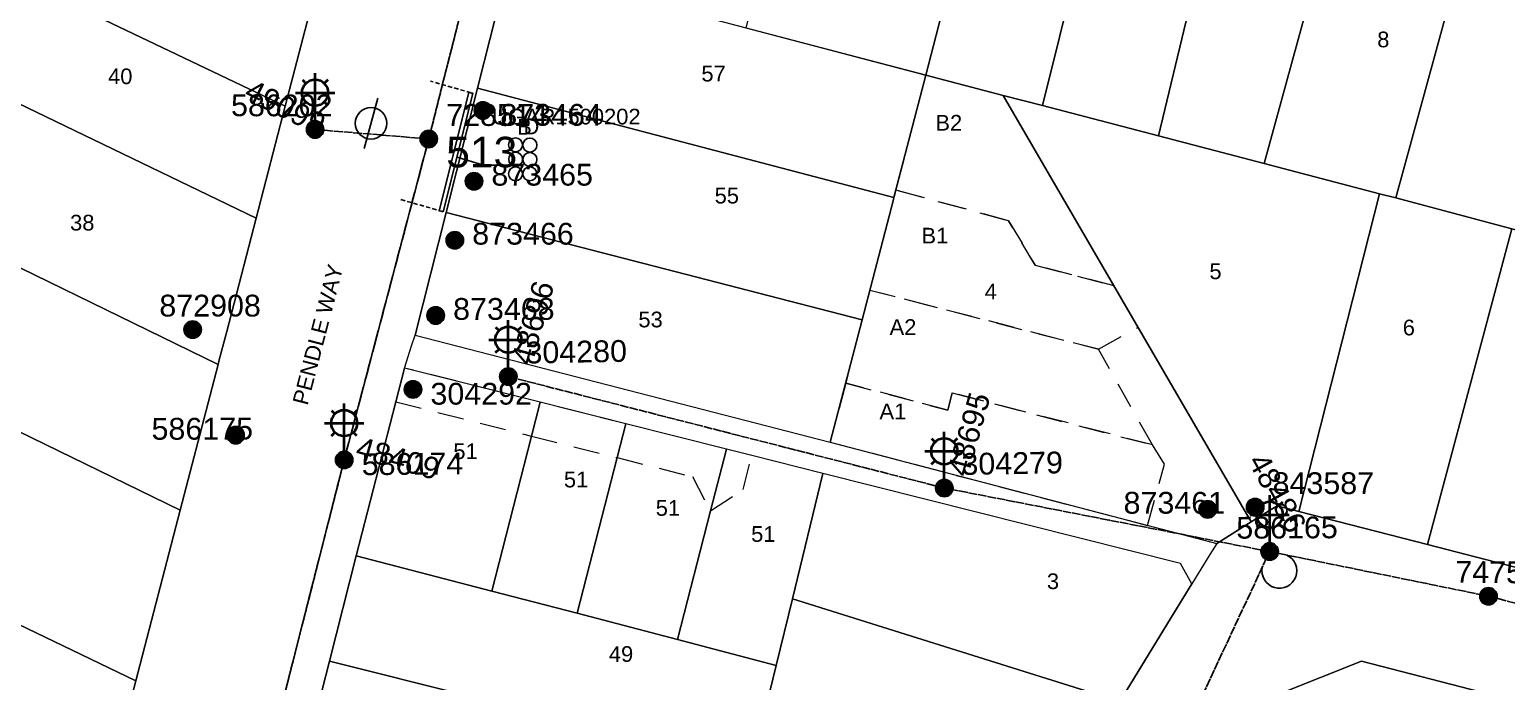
# Model space of a CAD drawing. Header units: metres. Extents: x 309867 to 310865, y 6256930 to 6257690.
# Drawn here: x 310542.4 to 310711.9, y 6257202.6 to 6257277.3 of the extents above; entities that cross this region are included whole.
import ezdxf
from ezdxf.enums import TextEntityAlignment as Align

# ---------------------------------------------------------------- set-up
doc = ezdxf.new("R2010")
doc.units = ezdxf.units.M
for name, pattern in [('Cable Exist OH', [1, 1, 0]), ('Dash', [5, 3, -2]), ('DASHED', [0.75, 0.5, -0.25])]:
    doc.linetypes.add(name, pattern=pattern)
doc.layers.get('0').update_dxf_attribs({"color": 6})
for name, color, linetype, lineweight in [('Cadastre Developer_SP_EXT', 9, 'Continuous', 5), ('Cadastre Easements_SP_EXT', 9, 'Continuous', 5), ('Cadastre Land Parcels_SP_EXT', 9, 'Continuous', 5), ('Cadastre Roads_SP_EXT', 9, 'Continuous', 5)]:
    doc.layers.add(name, color=color, linetype=linetype, lineweight=lineweight)
for name, color, linetype in [('Duct_SP_EXT', 7, 'Continuous'), ('Equip_SP_HV_EXT', 7, 'Continuous'), ('Equip_SP_SL_EXT', 7, 'Continuous'), ('Mains_HV_EXT', 7, 'Continuous'), ('Mains_LV_EXT', 7, 'Continuous'), ('Mains_SL_EXT', 7, 'Continuous'), ('SupportsOH_SP_TR_HV_LV_SL_EXT', 7, 'Continuous')]:
    doc.layers.add(name, color=color, linetype=linetype)
doc.layers.add('UNKNOWN_FEATURES', color=1, linetype='DASHED', plot=False)
doc.styles.add('HVSW_LABEL', font='arial.ttf')
doc.styles.add('iecARIAL', font='arial.ttf', dxfattribs={"height": 2})
doc.styles.add('POLE_LABEL', font='arial.ttf')
doc.styles.get("Standard").update_dxf_attribs({"font": 'arial.ttf'})

# ---------------------------------------------------------------- blocks, each defined once
blk = doc.blocks.new('DUCT_EXT')
blk.add_circle((0, 0.8), 0.8)
at = {"flags": 1}
blk.add_attdef('Z', (0, 0), '', height=0.2, dxfattribs=at)
at = {"flags": 9}
for tag, p in [('DUCT_CODE', (0, 0)), ('XSECT_TYPE', (0, -0.2)), ('STATE', (0, -0.6)), ('FB_REFERENCE', (0, -0.4)), ('NOTES', (0, -0.8))]:
    blk.add_attdef(tag, text='', height=0.2, dxfattribs=at).set_placement(p, align=Align.MIDDLE_LEFT)
blk = doc.blocks.new('SL_LANTERN_EXT')
at = {"lineweight": 40}
for p, q in [((-1.46, 5.68), (-1.06, 5.28)), ((0, 1.97), (0, 6.47)), ((1.46, 5.68), (1.06, 5.28)), ((-2.25, 4.22), (2.25, 4.22)), ((-1.46, 2.76), (-1.06, 3.16)), ((0, 0), (0, 2.72)), ((1.46, 2.76), (1.06, 3.16))]:
    blk.add_line(p, q, dxfattribs=at)
blk.add_circle((0, 4.22), 1.5, dxfattribs=at)
at = {"style": 'iecARIAL', "flags": 8}
blk.add_attdef('ASSET_NUM', (1.5, 1.5), '', height=2.5, dxfattribs=at)
for tag, p, height, flags in [('OPERATING_VOLTAGE', (0.98, -1.65), 0.2, 9), ('ORIENTATION', (0.98, -1.85), 0.2, 9), ('CONSTRUCTED_VOLTAGE', (0.98, -0.65), 0.2, 9), ('CONTROL_TYPE', (0.98, -0.85), 0.2, 9), ('LANTERN_PURPOSE', (0.98, -1.05), 0.2, 9), ('LANTERN_TYPE', (0.98, -1.25), 0.2, 9), ('NO_PHASES', (0.98, -1.45), 0.2, 9), ('LNUMBER', (2.18, -3.25), 2.5, 8), ('OWNED_BY', (0.98, -2.05), 0.2, 9), ('STATE', (0.98, -2.25), 0.2, 9), ('USAGE', (0.98, -2.45), 0.2, 9), ('CEXIST', (0.98, -2.65), 0.2, 9), ('CNEW', (0.98, -2.85), 0.2, 9), ('CNUMBER', (0.98, -3.05), 0.2, 9), ('CREMOVE', (0.98, -3.25), 0.2, 9), ('CREPLACE', (0.98, -3.45), 0.2, 9), ('LKINGHEIGHT', (0.98, -3.65), 0.2, 9), ('LBRACKET', (0.98, -3.85), 0.2, 9), ('LBRACKETVOCAB', (0.98, -4.05), 0.2, 9), ('LCATEGORY', (0.98, -4.25), 0.2, 9), ('LCHARGE1', (0.98, -4.45), 0.2, 9), ('LCHARGE1PERCENT', (0.98, -4.65), 0.2, 9), ('LCHARGE2', (0.98, -4.85), 0.2, 9), ('LCHARGE2PERCENT', (0.98, -5.05), 0.2, 9), ('LCHARGE3', (0.98, -5.25), 0.2, 9), ('LCHARGE3PERCENT', (0.98, -5.45), 0.2, 9), ('LEXIST', (0.98, -5.65), 0.2, 9), ('LLAMP', (0.98, -5.85), 0.2, 9), ('LLAMPVOCAB', (0.98, -6.05), 0.2, 9), ('LMAST', (0.98, -6.25), 0.2, 9), ('LMASTVOCAB', (0.98, -6.45), 0.2, 9), ('LNEW', (0.98, -6.65), 0.2, 9), ('LANTNUMBER', (0.98, -6.85), 0.2, 9), ('LOUTREACH', (0.98, -7.25), 0.2, 9), ('LOUTREACHVOCAB', (0.98, -7.45), 0.2, 9), ('LRATECODE', (0.98, -7.65), 0.2, 9), ('LREMOVE', (0.98, -7.85), 0.2, 9), ('LREPLACE', (0.98, -8.05), 0.2, 9), ('LTYPE', (0.98, -8.25), 0.2, 9), ('LTYPEVOCAB', (0.98, -8.45), 0.2, 9), ('LEGEND', (0.98, -8.65), 0.2, 9), ('STREETNAME', (0.98, -9.25), 0.2, 9), ('SUBURB', (0.98, -9.45), 0.2, 1), ('LOCATION', (0.98, -8.85), 0.2, 9), ('NOTES', (0.98, -9.05), 0.2, 9)]:
    blk.add_attdef(tag, p, '', height=height, dxfattribs=dict(flags=flags))
blk = doc.blocks.new('POLE_EXT')
blk.add_hatch(color=256).paths.add_polyline_path([(-1, 0, 1), (1, 0, 1)])
blk.add_lwpolyline([(-1, 0, 1), (1, 0, 1)], format="xyb", close=True)
for tag, height, flags, p in [('pNumber', 2.5, 8, (-17.84, 2.07)), ('OWNED_BY', 0.2, 9, (1.35, -0.4)), ('SPECIAL_USE', 0.2, 9, (1.35, -0.8)), ('STATE', 0.2, 9, (1.35, -1)), ('cLV', 0.2, 9, (1.35, -1.4)), ('hDepth', 0.2, 9, (1.35, -1.6)), ('hDia', 0.2, 9, (1.35, -1.8)), ('PARENT', 0.2, 9, (1.35, -0.6)), ('USAGE', 0.2, 9, (1.35, -1.2)), ('cHV', 0.2, 9, (1.35, -2)), ('cLinedev', 0.2, 9, (1.35, -3.4)), ('LBRACKET', 0.2, 9, (1.35, -2.2)), ('LExisting', 0.2, 9, (1.35, -2.4)), ('LANTNUMBER', 0.2, 9, (1.35, -2.6)), ('LOther', 0.2, 9, (1.35, -2.8)), ('LRemove', 0.2, 9, (1.35, -3)), ('LEGEND', 0.2, 9, (1.35, -3.2)), ('pExisting', 0.2, 9, (1.35, -3.8)), ('pFooting', 0.2, 9, (1.35, -4.4)), ('pNew', 0.2, 9, (1.35, -4.6)), ('pRelocate', 0.2, 9, (1.35, -5)), ('LOCATION', 0.2, 9, (1.35, -3.6)), ('PFNUMBER', 0.2, 9, (1.35, -4)), ('NEWPFNUMBER', 0.2, 9, (1.35, -4.2)), ('pRemove', 0.2, 9, (1.35, -5.2)), ('pReplace', 0.2, 9, (1.35, -5.4)), ('pStay', 0.2, 9, (1.35, -5.6)), ('pType', 0.2, 9, (1.35, -5.8)), ('cspan', 0.2, 9, (1.35, -6)), ('STREETNAME', 0.2, 9, (1.35, -6.2)), ('SUBURB', 0.2, 9, (1.35, -6.4)), ('NOTES', 0.2, 9, (1.35, -6.6)), ('MAINTAINED_BY', 0.2, 9, (1.36, -6.81)), ('OPERATED_BY', 0.2, 9, (1.36, -7.01))]:
    blk.add_attdef(tag, text='', height=height, dxfattribs=dict(flags=flags)).set_placement(p, align=Align.MIDDLE_LEFT)
at = {"style": 'POLE_LABEL'}
for tag, height, flags, p in [('ASSET_NUM', 2.5, 8, (2, 2)), ('STRUCTURE_PLANT_NUMBER', 0.2, 9, (1.35, 0.03)), ('STREET_CODE', 0.2, 9, (1.35, -0.2))]:
    blk.add_attdef(tag, text='', height=height, dxfattribs=dict(at, flags=flags)).set_placement(p, align=Align.MIDDLE_LEFT)
at = {"flags": 1}
blk.add_attdef('Z', (1.35, -7.33), '', height=0.2, dxfattribs=at)
blk = doc.blocks.new('HV_ABS_CLOSED_EXT')
blk.add_line((-3, 6.87), (3, 6.87))
blk.add_circle((0, 6.87), 1.8)
at = {"style": 'HVSW_LABEL'}
for tag, height, flags, p in [('ASSET_NUM', 3.5, 8, (2, 2)), ('STREET_CODE', 0.2, 9, (0, -0.2))]:
    blk.add_attdef(tag, text='', height=height, dxfattribs=dict(at, flags=flags)).set_placement(p, align=Align.MIDDLE_LEFT)
at = {"flags": 1}
blk.add_attdef('Z', (0, 0), '', height=0.2, dxfattribs=at)
at = {"flags": 9}
for tag, p in [('ACTUAL_STATUS', (0, -0.4)), ('CONSTRUCTED_VOLTAGE', (0, -0.6)), ('OPERATING_VOLTAGE', (0, -1)), ('ORIENTATION', (0, -1.2)), ('OWNED_BY', (0, -1.4)), ('STATE', (0, -1.6)), ('NO_PHASES', (0, -0.8)), ('SWITCH_TYPE', (0, -1.8)), ('STREETNAME', (0, -2.6)), ('SUBURB', (0, -2.8)), ('USAGE', (0, -2)), ('LEGEND', (0, -2.2)), ('LOCATION', (0, -2.4)), ('NOTES', (0, -3))]:
    blk.add_attdef(tag, text='', height=0.2, dxfattribs=at).set_placement(p, align=Align.MIDDLE_LEFT)

msp = doc.modelspace()

# ---------------------------------------------------------------- linework, layer by layer
at = {"layer": 'Cadastre Developer_SP_EXT', "linetype": 'Dash'}
for points in [[(310645.22, 6257272.12), (310641.8, 6257258.95), (310654.73, 6257255.41), (310657.79, 6257250.3), (310666.83, 6257247.95), (310654.12, 6257269.78), (310645.22, 6257272.12)], [(310641.79, 6257258.92), (310638.8, 6257247.46), (310665.04, 6257240.67), (310669.59, 6257243.19), (310666.83, 6257247.95), (310657.79, 6257250.3), (310654.73, 6257255.41), (310641.79, 6257258.92)], [(310638.8, 6257247.42), (310636.03, 6257236.78), (310647.75, 6257233.68), (310648.27, 6257235.66), (310671.23, 6257229.69), (310665.04, 6257240.67), (310638.8, 6257247.42)], [(310636.03, 6257236.78), (310634.26, 6257230), (310670.67, 6257220.46), (310672.61, 6257227.49), (310671.23, 6257229.69), (310648.27, 6257235.66), (310647.75, 6257233.68), (310636.03, 6257236.78)]]:
    msp.add_lwpolyline(points, close=True, dxfattribs=at)
at = {"layer": 'Cadastre Easements_SP_EXT', "linetype": 'Dash'}
msp.add_lwpolyline([(310624.25, 6257224.57), (310625.25, 6257228.46), (310622.34, 6257229.19), (310610.78, 6257232.11), (310600.97, 6257234.58), (310585.39, 6257238.51), (310584.39, 6257234.63), (310599.97, 6257230.7), (310609.79, 6257228.23), (310618.44, 6257226.05), (310620.52, 6257222.12), (310624.25, 6257224.57)], close=True, dxfattribs=at)
at = {"layer": 'Cadastre Land Parcels_SP_EXT', "linetype": 'Continuous'}
for points in [[(310668.42, 6257308.03), (310655.37, 6257311.52), (310652.33, 6257299.71), (310652.21, 6257299.25), (310649.42, 6257288.3), (310645.22, 6257272.12), (310654.12, 6257269.78), (310658.64, 6257268.64), (310668.42, 6257308.03)], [(310681.41, 6257304.63), (310668.42, 6257308.03), (310658.64, 6257268.64), (310671.95, 6257265.15), (310681.41, 6257304.63)], [(310694.79, 6257301.05), (310681.41, 6257304.63), (310671.95, 6257265.15), (310684.06, 6257261.98), (310694.79, 6257301.05)], [(310709.85, 6257297.03), (310694.79, 6257301.05), (310684.06, 6257261.98), (310697.3, 6257258.49), (310699.17, 6257258.02), (310709.85, 6257297.03)], [(310571.69, 6257268.55), (310575.07, 6257281.5), (310546.25, 6257295.03), (310537.66, 6257299.1), (310535.36, 6257290.22), (310534.37, 6257286.38), (310571.69, 6257268.55)], [(310725.03, 6257293.06), (310709.85, 6257297.03), (310699.17, 6257258.02), (310712.48, 6257254.5), (310715.15, 6257253.83), (310725.03, 6257293.06)], [(310649.42, 6257288.3), (310628.69, 6257293.62), (310627.55, 6257289.19), (310624.56, 6257277.55), (310645.22, 6257272.12), (310649.42, 6257288.3)], [(310571.69, 6257268.55), (310534.37, 6257286.38), (310531.07, 6257273.68), (310568.36, 6257255.69), (310571.69, 6257268.55)], [(310645.22, 6257272.12), (310597.32, 6257284.71), (310593.77, 6257270.63), (310641.57, 6257258.07), (310645.22, 6257272.12)], [(310568.36, 6257255.69), (310531.07, 6257273.68), (310529.11, 6257266.21), (310527.66, 6257260.54), (310526.74, 6257257.1), (310564, 6257238.93), (310564.14, 6257239.44), (310565, 6257242.72), (310568.36, 6257255.69)], [(310654.12, 6257269.78), (310645.22, 6257272.12), (310641.57, 6257258.07), (310641.51, 6257257.84), (310637.92, 6257244.06), (310634.26, 6257230), (310678.62, 6257218.38), (310682.59, 6257220.85), (310654.12, 6257269.78)], [(310641.57, 6257258.07), (310593.77, 6257270.63), (310590.19, 6257256.36), (310637.92, 6257244.06), (310641.51, 6257257.84), (310641.57, 6257258.07)], [(310658.64, 6257268.64), (310654.12, 6257269.78), (310682.59, 6257220.85), (310685.54, 6257222.71), (310688.05, 6257222.06), (310697.3, 6257258.49), (310684.06, 6257261.98), (310671.95, 6257265.15), (310658.64, 6257268.64)], [(310699.17, 6257258.02), (310697.3, 6257258.49), (310688.05, 6257222.06), (310702.83, 6257218.25), (310712.48, 6257254.5), (310699.17, 6257258.02)], [(310564, 6257238.93), (310526.74, 6257257.1), (310526.55, 6257256.25), (310522.99, 6257242.62), (310522.43, 6257240.33), (310559.64, 6257222.22), (310564, 6257238.93)], [(310634.26, 6257230), (310637.92, 6257244.06), (310590.19, 6257256.36), (310586.61, 6257242.29), (310634.26, 6257230)], [(310715.15, 6257253.83), (310712.48, 6257254.5), (310702.83, 6257218.25), (310715.1, 6257215.09), (310717.31, 6257214.53), (310726.92, 6257250.74), (310715.15, 6257253.83)], [(310559.64, 6257222.22), (310522.43, 6257240.33), (310517.28, 6257220.52), (310523.29, 6257217.64), (310554.56, 6257202.62), (310559.64, 6257222.22)], [(310599.97, 6257230.7), (310600.97, 6257234.58), (310585.39, 6257238.51), (310584.39, 6257234.63), (310579.86, 6257216.98), (310595.41, 6257212.92), (310599.97, 6257230.7)], [(310609.79, 6257228.23), (310610.78, 6257232.11), (310600.97, 6257234.58), (310599.97, 6257230.7), (310595.41, 6257212.92), (310605.2, 6257210.37), (310609.79, 6257228.23)], [(310620.52, 6257222.12), (310622.34, 6257229.19), (310610.78, 6257232.11), (310609.79, 6257228.23), (310605.2, 6257210.37), (310616.74, 6257207.35), (310620.52, 6257222.12)], [(310629.92, 6257212.05), (310633.42, 6257226.4), (310625.25, 6257228.46), (310622.34, 6257229.19), (310620.52, 6257222.12), (310616.74, 6257207.35), (310628.05, 6257204.4), (310629.92, 6257212.05)], [(310675.75, 6257213.75), (310674.48, 6257216.07), (310633.42, 6257226.4), (310629.92, 6257212.05), (310667.51, 6257200.27), (310673.69, 6257210.37), (310675.75, 6257213.75)], [(310554.56, 6257202.62), (310523.29, 6257217.64), (310519.13, 6257202.28), (310550.57, 6257187.32), (310554.56, 6257202.62)], [(310626.17, 6257196.66), (310626.22, 6257196.85), (310628.05, 6257204.4), (310616.74, 6257207.35), (310605.2, 6257210.37), (310595.41, 6257212.92), (310579.86, 6257216.98), (310576.8, 6257204.89), (310625.18, 6257192.74), (310626.17, 6257196.66)], [(310667.51, 6257200.27), (310629.92, 6257212.05), (310628.05, 6257204.4), (310626.22, 6257196.85), (310626.17, 6257196.66), (310659.25, 6257186.68), (310667.51, 6257200.27)], [(310625.18, 6257192.74), (310576.8, 6257204.89), (310573.72, 6257192.92), (310622.21, 6257180.86), (310625.18, 6257192.74)], [(310710.03, 6257201.07), (310695.24, 6257204.89), (310686.01, 6257201.2), (310677.78, 6257187.44), (310706.49, 6257167.68), (310710.03, 6257201.07)]]:
    msp.add_lwpolyline(points, close=True, dxfattribs=at)
at = {"layer": 'Cadastre Roads_SP_EXT', "linetype": 'Continuous'}
for points in [[(310573.72, 6257192.92), (310576.8, 6257204.89), (310579.86, 6257216.98), (310584.39, 6257234.63), (310585.39, 6257238.51), (310586.2, 6257241.04), (310586.61, 6257242.29), (310590.19, 6257256.36), (310593.77, 6257270.63), (310597.32, 6257284.71)], [(310575.07, 6257281.5), (310571.69, 6257268.55), (310568.36, 6257255.69), (310565, 6257242.72), (310564.14, 6257239.44), (310564, 6257238.93), (310559.64, 6257222.22), (310554.56, 6257202.62), (310550.57, 6257187.32)], [(310776.12, 6257199.27), (310761.44, 6257203.08), (310746.46, 6257206.99), (310732.39, 6257210.62), (310724.04, 6257212.76), (310717.31, 6257214.53), (310715.1, 6257215.09), (310702.83, 6257218.25), (310688.05, 6257222.06), (310688.05, 6257222.06), (310685.54, 6257222.71), (310682.59, 6257220.85), (310678.62, 6257218.38), (310677.83, 6257217.1), (310675.75, 6257213.75), (310673.69, 6257210.37), (310667.51, 6257200.27)], [(310686.01, 6257201.2), (310695.24, 6257204.89), (310710.03, 6257201.07)]]:
    msp.add_lwpolyline(points, dxfattribs=at)
at = {"layer": 'Duct_SP_EXT'}
for p, q in [((310589.37, 6257256.56), (310592.78, 6257270.13)), ((310589.84, 6257256.44), (310593.24, 6257270.01)), ((310592.78, 6257270.13), (310592.78, 6257270.15)), ((310592.78, 6257270.15), (310593.02, 6257270.09)), ((310592.78, 6257270.13), (310593.01, 6257270.07)), ((310593.24, 6257270.01), (310593.01, 6257270.07)), ((310593.25, 6257270.04), (310593.02, 6257270.09)), ((310593.24, 6257270.01), (310593.25, 6257270.04)), ((310589.37, 6257256.56), (310589.6, 6257256.5)), ((310589.84, 6257256.44), (310589.6, 6257256.5))]:
    msp.add_line(p, q, dxfattribs=at)
msp.add_lwpolyline([(310597.05, 6257261.79), (310594.46, 6257261.77), (310591.43, 6257262.7)], dxfattribs=at)
at = {"layer": 'Mains_HV_EXT', "linetype": 'Cable Exist OH'}
for points in [[(310588.18, 6257264.79), (310597.32, 6257301.02)], [(310554.43, 6257134.72), (310565.86, 6257178.38), (310578.47, 6257227.97), (310588.18, 6257264.79)]]:
    msp.add_lwpolyline(points, dxfattribs=at)
at = {"layer": 'Mains_LV_EXT', "linetype": 'Cable Exist OH'}
for points in [[(310597.32, 6257301.02), (310588.18, 6257264.79)], [(310588.18, 6257264.79), (310578.47, 6257227.97)], [(310578.47, 6257227.97), (310565.86, 6257178.38)], [(310662.04, 6257169.07), (310684.7, 6257217.46)], [(310684.7, 6257217.46), (310709.81, 6257212.33)], [(310709.81, 6257212.33), (310741.79, 6257204.08)]]:
    msp.add_lwpolyline(points, dxfattribs=at)
at = {"layer": 'Mains_LV_EXT', "linetype": 'Continuous'}
msp.add_lwpolyline([(310683.85, 6257215.65, 2.06199), (310686.66, 6257217.06)], format="xyb", dxfattribs=at)
at = {"layer": 'Mains_SL_EXT', "linetype": 'Cable Exist OH'}
for points in [[(310588.18, 6257264.79), (310597.32, 6257301.02)], [(310588.18, 6257264.79), (310575.13, 6257265.88)], [(310578.47, 6257227.97), (310588.18, 6257264.79)], [(310647.35, 6257224.74), (310597.31, 6257237.53)], [(310565.86, 6257178.38), (310578.47, 6257227.97)], [(310666.24, 6257221.06), (310647.35, 6257224.74)], [(310684.7, 6257217.46), (310666.24, 6257221.06)], [(310662.04, 6257169.07), (310684.7, 6257217.46)], [(310684.7, 6257217.46), (310709.81, 6257212.33), (310741.79, 6257204.08)]]:
    msp.add_lwpolyline(points, dxfattribs=at)
at = {"layer": 'UNKNOWN_FEATURES'}
for points in [[(310593.02, 6257270.09), (310588.36, 6257271.43)], [(310584.98, 6257257.84), (310589.61, 6257256.51)]]:
    msp.add_lwpolyline(points, dxfattribs=at)

# ---------------------------------------------------------------- block references
at = {"layer": 'Duct_SP_EXT'}
for p in [(310598.14, 6257263.32), (310599.79, 6257263.29), (310598.15, 6257261.66), (310599.79, 6257261.63), (310598.14, 6257260), (310599.78, 6257259.99)]:
    msp.add_blockref('DUCT_EXT', p, dxfattribs=at)
at = {"layer": 'Equip_SP_HV_EXT'}
ref = msp.add_blockref('HV_ABS_CLOSED_EXT', (310588.18, 6257264.79), dxfattribs=dict(at, rotation=74.82910655522166))
ref.add_attrib('ASSET_NUM', '513', dxfattribs={"layer": '0', "height": 3.5, "style": 'HVSW_LABEL'}).set_placement((310590.18, 6257265.04), align=Align.TOP_LEFT)
at = {"layer": 'Equip_SP_SL_EXT'}
ref = msp.add_blockref('SL_LANTERN_EXT', (310575.13, 6257265.88), dxfattribs=at)
ref.add_attrib('ASSET_NUM', '49099', dxfattribs={"layer": '0', "height": 2.5, "rotation": 333.3359, "style": 'iecARIAL'}).set_placement((310576.63, 6257267.38), align=Align.TOP_RIGHT)
ref = msp.add_blockref('SL_LANTERN_EXT', (310597.31, 6257237.53), dxfattribs=at)
ref.add_attrib('ASSET_NUM', '48696', dxfattribs={"layer": '0', "height": 2.5, "rotation": 74.5235, "style": 'iecARIAL'}).set_placement((310598.81, 6257239.03), align=Align.MIDDLE_LEFT)
ref = msp.add_blockref('SL_LANTERN_EXT', (310647.35, 6257224.74), dxfattribs=at)
ref.add_attrib('ASSET_NUM', '48695', dxfattribs={"layer": '0', "height": 2.5, "rotation": 74.3298, "style": 'iecARIAL'}).set_placement((310648.85, 6257226.24), align=Align.MIDDLE_LEFT)
ref = msp.add_blockref('SL_LANTERN_EXT', (310578.47, 6257227.97), dxfattribs=at)
ref.add_attrib('ASSET_NUM', '48409', dxfattribs={"layer": '0', "height": 2.5, "rotation": 344.2413, "style": 'iecARIAL'}).set_placement((310579.97, 6257229.47), align=Align.MIDDLE_LEFT)
ref = msp.add_blockref('SL_LANTERN_EXT', (310684.7, 6257217.46), dxfattribs=at)
ref.add_attrib('ASSET_NUM', '48486', dxfattribs={"layer": '0', "height": 2.5, "rotation": 299.0468, "style": 'iecARIAL'}).set_placement((310686.2, 6257218.96), align=Align.BOTTOM_RIGHT)
at = {"layer": 'SupportsOH_SP_TR_HV_LV_SL_EXT'}
ref = msp.add_blockref('POLE_EXT', (310575.13, 6257265.88), dxfattribs=at)
ref.add_attrib('ASSET_NUM', '586202', dxfattribs={"layer": '0', "height": 2.5, "rotation": 359.8573, "style": 'POLE_LABEL'}).set_placement((310577.13, 6257266.63), align=Align.BOTTOM_RIGHT)
ref = msp.add_blockref('POLE_EXT', (310588.18, 6257264.79), dxfattribs=at)
ref.add_attrib('ASSET_NUM', '728514', dxfattribs={"layer": '0', "height": 2.5, "style": 'POLE_LABEL'}).set_placement((310590.18, 6257265.54), align=Align.BOTTOM_LEFT)
ref = msp.add_blockref('POLE_EXT', (310594.39, 6257268.06), dxfattribs=at)
ref.add_attrib('ASSET_NUM', '873464', dxfattribs={"layer": '0', "height": 2.5, "style": 'POLE_LABEL'}).set_placement((310596.39, 6257268.81), align=Align.TOP_LEFT)
ref = msp.add_blockref('POLE_EXT', (310593.37, 6257259.94), dxfattribs=at)
ref.add_attrib('ASSET_NUM', '873465', dxfattribs={"layer": '0', "height": 2.5, "style": 'POLE_LABEL'}).set_placement((310595.37, 6257260.69), align=Align.MIDDLE_LEFT)
ref = msp.add_blockref('POLE_EXT', (310591.17, 6257253.17), dxfattribs=at)
ref.add_attrib('ASSET_NUM', '873466', dxfattribs={"layer": '0', "height": 2.5, "style": 'POLE_LABEL'}).set_placement((310593.17, 6257253.92), align=Align.MIDDLE_LEFT)
ref = msp.add_blockref('POLE_EXT', (310561.08, 6257242.92), dxfattribs=at)
ref.add_attrib('ASSET_NUM', '872908', dxfattribs={"layer": '0', "height": 2.5, "style": 'POLE_LABEL'}).set_placement((310563.08, 6257243.67), align=Align.BOTTOM_CENTER)
ref = msp.add_blockref('POLE_EXT', (310588.97, 6257244.54), dxfattribs=at)
ref.add_attrib('ASSET_NUM', '873468', dxfattribs={"layer": '0', "height": 2.5, "style": 'POLE_LABEL'}).set_placement((310590.97, 6257245.29), align=Align.MIDDLE_LEFT)
ref = msp.add_blockref('POLE_EXT', (310597.31, 6257237.53), dxfattribs=at)
ref.add_attrib('ASSET_NUM', '304280', dxfattribs={"layer": '0', "height": 2.5, "rotation": 1, "style": 'POLE_LABEL'}).set_placement((310599.31, 6257238.28), align=Align.BOTTOM_LEFT)
ref = msp.add_blockref('POLE_EXT', (310586.37, 6257236.06), dxfattribs=at)
ref.add_attrib('ASSET_NUM', '304292', dxfattribs={"layer": '0', "height": 2.5, "style": 'POLE_LABEL'}).set_placement((310588.37, 6257236.81), align=Align.TOP_LEFT)
ref = msp.add_blockref('POLE_EXT', (310566.01, 6257230.81), dxfattribs=at)
ref.add_attrib('ASSET_NUM', '586175', dxfattribs={"layer": '0', "height": 2.5, "rotation": 0.1345, "style": 'POLE_LABEL'}).set_placement((310568.01, 6257231.56), align=Align.MIDDLE_RIGHT)
ref = msp.add_blockref('POLE_EXT', (310578.47, 6257227.97), dxfattribs=at)
ref.add_attrib('ASSET_NUM', '586174', dxfattribs={"layer": '0', "height": 2.5, "rotation": 0.4928, "style": 'POLE_LABEL'}).set_placement((310580.47, 6257228.72), align=Align.TOP_LEFT)
ref = msp.add_blockref('POLE_EXT', (310647.35, 6257224.74), dxfattribs=at)
ref.add_attrib('ASSET_NUM', '304279', dxfattribs={"layer": '0', "height": 2.5, "rotation": 1, "style": 'POLE_LABEL'}).set_placement((310649.35, 6257225.49), align=Align.BOTTOM_LEFT)
ref = msp.add_blockref('POLE_EXT', (310683.03, 6257222.55), dxfattribs=at)
ref.add_attrib('ASSET_NUM', '843587', dxfattribs={"layer": '0', "height": 2.5, "style": 'POLE_LABEL'}).set_placement((310685.03, 6257223.3), align=Align.BOTTOM_LEFT)
ref = msp.add_blockref('POLE_EXT', (310677.58, 6257222.3), dxfattribs=at)
ref.add_attrib('ASSET_NUM', '873461', dxfattribs={"layer": '0', "height": 2.5, "style": 'POLE_LABEL'}).set_placement((310679.58, 6257223.05), align=Align.MIDDLE_RIGHT)
ref = msp.add_blockref('POLE_EXT', (310684.7, 6257217.46), dxfattribs=at)
ref.add_attrib('ASSET_NUM', '586165', dxfattribs={"layer": '0', "height": 2.5, "rotation": 0.2505, "style": 'POLE_LABEL'}).set_placement((310686.7, 6257218.21), align=Align.BOTTOM_CENTER)
ref = msp.add_blockref('POLE_EXT', (310709.81, 6257212.33), dxfattribs=at)
ref.add_attrib('ASSET_NUM', '747536', dxfattribs={"layer": '0', "height": 2.5, "rotation": 359.4918, "style": 'POLE_LABEL'}).set_placement((310711.81, 6257213.08), align=Align.BOTTOM_CENTER)

# ---------------------------------------------------------------- texts
at = {"layer": 'Cadastre Developer_SP_EXT'}
for s, p in [('B2', (310646.33, 6257265.75)), ('B1', (310644.73, 6257252.8)), ('A2', (310641.07, 6257242.31)), ('A1', (310639.91, 6257232.64))]:
    msp.add_text(s, height=1.8, dxfattribs=at).set_placement(p)
at = {"layer": 'Cadastre Land Parcels_SP_EXT'}
for s, p in [('8', (310697.04, 6257275.31)), ('40', (310551.37, 6257271.08)), ('57', (310619.47, 6257271.39)), ('55', (310620.99, 6257257.39)), ('38', (310547.01, 6257254.29)), ('5', (310677.78, 6257248.71)), ('4', (310651.98, 6257246.39)), ('53', (310612.24, 6257243.18)), ('6', (310699.97, 6257242.26)), ('51', (310591, 6257228.06)), ('51', (310603.69, 6257224.82)), ('51', (310614.23, 6257221.56)), ('51', (310625.18, 6257218.57)), ('3', (310659.13, 6257213.15)), ('49', (310608.85, 6257204.8))]:
    msp.add_text(s, height=1.8, dxfattribs=at).set_placement(p)
at = {"layer": 'Cadastre Roads_SP_EXT'}
msp.add_text('PENDLE WAY', height=1.8, rotation=75.5177, dxfattribs=at).set_placement((310574.26, 6257234.14))
at = {"layer": 'Duct_SP_EXT'}
for s, p in [('UGAR1500202', (310595.44, 6257266.46)), ('B', (310598.33, 6257265.29)), ('D', (310599.05, 6257265.31))]:
    msp.add_text(s, height=1.8, dxfattribs=at).set_placement(p)

doc.saveas('drawing.dxf')
